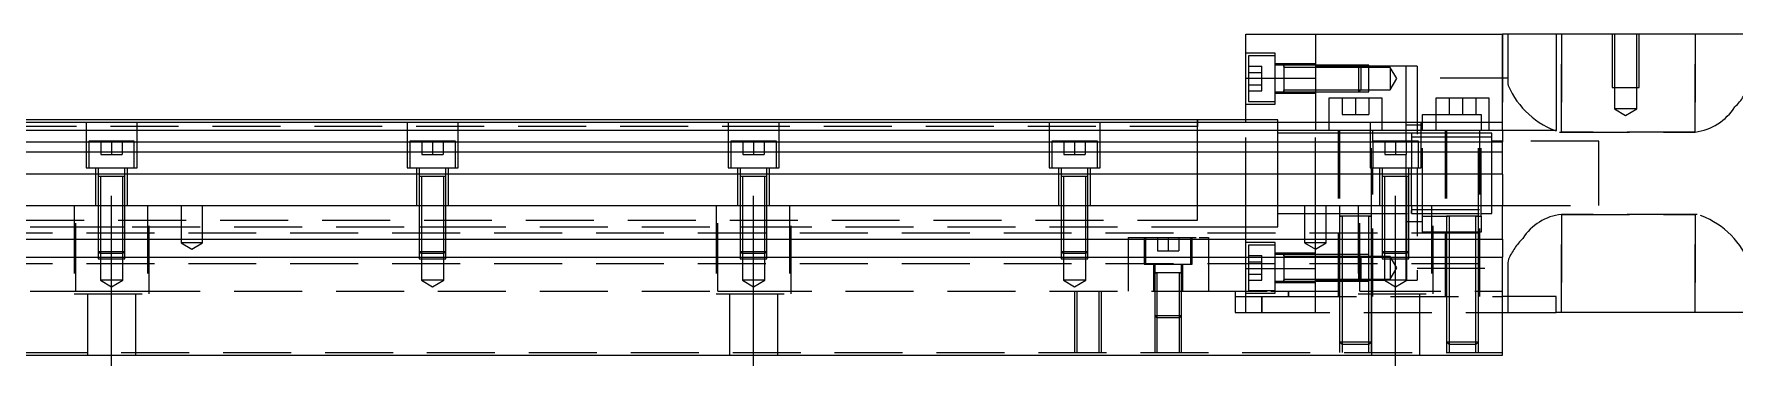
# Model space of a CAD drawing. Extents: x -20 to 981, y -283 to 102.
# Drawn here: x 485.5 to 803.4, y -233.5 to -171.5 of the extents above; entities that cross this region are included whole.
import ezdxf

# ---------------------------------------------------------------- set-up
doc = ezdxf.new("R2010")
doc.units = 0
doc.linetypes.add('CENTER', pattern=[50.8, 31.75, -6.35, 6.35, -6.35])
doc.linetypes.add('DASHED', pattern=[19.05, 12.7, -6.35])
doc.layers.get('0').update_dxf_attribs({"linetype": 'CONTINUOUS'})
doc.layers.add('CENTER', color=1, linetype='CENTER')

msp = doc.modelspace()

# ---------------------------------------------------------------- linework, layer by layer
at = {"color": 7, "linetype": 'CONTINUOUS'}
for p, q in [((712, -171.53), (725, -171.53)), ((712, -179.74658), (712, -171.53)), ((725, -171.53), (760, -171.53)), ((725, -171.53), (725, -188.03)), ((760, -188.03), (760, -171.53)), ((770, -171.53), (760, -171.53)), ((770, -171.53), (770, -189.53)), ((806, -171.53), (770, -171.53)), ((719.1, -177.352326), (719.1, -177.353182)), ((712, -179.74658), (725, -179.74658)), ((712, -188.03), (712, -179.74658)), ((719.1, -179.7023), (719.1, -179.98317)), ((719.1, -181.619328), (719.1, -182.352336)), ((737.5, -183.53), (727.5, -183.53)), ((727.5, -183.53), (727.5, -188.03)), ((737.5, -188.03), (737.5, -183.53)), ((757.5, -183.53), (747.5, -183.53)), ((747.5, -183.53), (747.5, -188.03)), ((757.5, -188.03), (757.5, -183.53)), ((703, -187.53), (473.5, -187.53)), ((703, -187.53), (702.995, -187.53)), ((703, -187.529994), (703, -188.03)), ((703, -187.530502), (703, -187.53)), ((703.005, -187.53), (703, -187.53)), ((712, -187.53), (703, -187.53)), ((703, -188.027168), (703, -187.530502)), ((760, -188.03), (473.5, -188.03)), ((760, -189.569608), (473.5, -189.569608)), ((703, -188.03), (703, -188.78)), ((743, -190.029994), (743, -190.78)), ((760, -189.569608), (760, -188.03)), ((770, -189.53), (760, -189.53)), ((760, -189.569608), (760, -191.690392)), ((473.5, -191.690392), (760, -191.690392)), ((760, -193.600532), (473.5, -193.600532)), ((760, -193.600532), (760, -191.690392)), ((760, -197.711934), (760, -193.600532)), ((760, -197.711934), (473.5, -197.711934)), ((760, -197.711934), (760, -203.53)), ((0, -203.53), (760, -203.53)), ((760, -209.83), (760, -203.53)), ((0, -209.83), (760, -209.83)), ((760, -209.83), (760, -213.23)), ((719.1, -212.707664), (719.1, -212.708522)), ((719.1, -212.708522), (719.1, -213.23)), ((0, -213.23), (760, -213.23)), ((719.1, -215.057638), (719.1, -215.33851)), ((760, -231.53), (760, -213.23)), ((719.1, -216.974666), (719.1, -217.707674)), ((770, -220.53), (760, -220.53)), ((770, -223.53), (770, -220.53)), ((760, -223.53), (770, -223.53)), ((806, -223.53), (770, -223.53)), ((0, -231.53), (760, -231.53))]:
    msp.add_line(p, q, dxfattribs=at)
at = {"color": 3, "linetype": 'DASHED'}
for p, q in [((760, -171.53), (760, -188.03)), ((761, -171.53), (761, -180.824836)), ((771, -189.844786), (771, -171.53)), ((771, -171.53), (771, -189.844786)), ((780.500006, -171.53), (780.500006, -181.53)), ((780.9, -171.53), (780.9, -181.53)), ((785.1, -181.53), (785.1, -171.53)), ((785.499994, -181.53), (785.499994, -171.53)), ((796, -171.53), (796, -189.844786)), ((796, -189.844786), (796, -171.53)), ((717.5, -175.10233), (712, -175.10233)), ((712.5, -175.60233), (712.5, -179.85233)), ((717.5, -175.60233), (712.5, -175.60233)), ((712.5, -177.54293), (715, -177.54293)), ((715, -178.69763), (715, -177.54293)), ((717.5, -179.85233), (717.5, -175.10233)), ((725, -177.10233), (717.5, -177.10233)), ((719.105, -177.35233), (717.5, -177.35233)), ((724.99998, -177.35233), (719.095, -177.35233)), ((719.1, -177.35233), (719.1, -177.60978)), ((719.1, -177.609798), (719.1, -177.35233)), ((719.1, -177.60978), (719.1, -179.85233)), ((724.99998, -177.75233), (719.1, -177.75233)), ((733.1, -177.35233), (725, -177.35233)), ((733.100006, -177.352336), (725, -177.352336)), ((733.27767, -177.53), (725, -177.53)), ((733.5, -177.75233), (725, -177.75233)), ((733.1, -179.85233), (733.1, -177.35233)), ((733.5, -177.75233), (733.1, -177.35233)), ((735, -177.352336), (733.10002, -177.352336)), ((742, -177.53), (733.27767, -177.53)), ((733.5, -177.75233), (733.5, -179.85233)), ((735, -177.75233), (733.50002, -177.75233)), ((735, -182.352326), (735, -177.352336)), ((739, -177.75233), (735, -177.75233)), ((739, -177.75233), (739, -179.85233)), ((740.212436, -179.85233), (739, -177.75233)), ((742, -188.03), (742, -177.53)), ((744, -177.53), (742, -177.53)), ((744, -177.53), (744, -217.53)), ((712.5, -178.69763), (715, -178.69763)), ((712.5, -179.85233), (712.5, -184.10233)), ((712.5, -181.007032), (715, -181.007032)), ((715, -181.007032), (715, -178.69763)), ((715, -182.161732), (715, -181.007032)), ((717.5, -184.60233), (717.5, -179.85233)), ((719.1, -179.85233), (719.1, -181.619324)), ((733.1, -182.35233), (733.1, -179.85233)), ((733.5, -179.85233), (733.5, -181.95233)), ((739, -179.85233), (739, -181.95233)), ((739, -181.95233), (740.212436, -179.85233)), ((761, -179.78), (744, -179.78)), ((761, -180.824836), (761.035862, -181.153408)), ((712.5, -182.161732), (715, -182.161732)), ((712.5, -184.10233), (717.5, -184.10233)), ((717.5, -182.35233), (719.105, -182.35233)), ((717.5, -182.60233), (725, -182.60233)), ((719.095, -182.35233), (724.99998, -182.35233)), ((719.1, -181.619324), (719.1, -182.094932)), ((719.1, -181.95233), (724.99998, -181.95233)), ((719.1, -182.35233), (719.1, -182.094882)), ((719.1, -182.094932), (719.1, -182.35233)), ((725, -181.95233), (733.5, -181.95233)), ((725, -182.352326), (733.100006, -182.352326)), ((725, -182.35233), (733.1, -182.35233)), ((730, -183.53), (730, -186.53)), ((732.5, -183.53), (732.5, -186.53)), ((733.1, -182.35233), (733.5, -181.95233)), ((733.10002, -182.352326), (735, -182.352326)), ((733.50002, -181.95233), (735, -181.95233)), ((735, -181.95233), (739, -181.95233)), ((735, -183.53), (735, -186.53)), ((750, -183.53), (750, -186.53)), ((752.5, -183.53), (752.5, -186.53)), ((755, -183.53), (755, -186.53)), ((780.500006, -181.53), (785.499994, -181.53)), ((780.9, -181.53), (780.9, -185.53)), ((785.1, -185.53), (785.1, -181.53)), ((712, -184.60233), (717.5, -184.60233)), ((718, -187.53), (712, -187.53)), ((718, -197.53), (718, -187.53)), ((718, -197.53), (718, -187.53)), ((730, -186.53), (732.5, -186.53)), ((732.5, -186.53), (735, -186.53)), ((745, -186.53), (747.5, -186.53)), ((745, -188.03), (745, -186.53)), ((747.5, -186.53), (750, -186.53)), ((750, -186.53), (752.5, -186.53)), ((752.5, -186.53), (755, -186.53)), ((755, -186.53), (756, -186.53)), ((756, -186.53), (756, -188.03)), ((785.1, -185.53), (780.9, -185.53)), ((780.9, -185.53), (783, -186.742436)), ((783, -186.742436), (785.1, -185.53)), ((703, -188.78), (25, -188.78)), ((495.25, -188.03), (495.25, -196.53)), ((504.75, -196.53), (504.75, -188.03)), ((555.25, -188.03), (555.25, -196.53)), ((564.75, -196.53), (564.75, -188.03)), ((615.25, -188.03), (615.25, -196.53)), ((624.75, -196.53), (624.75, -188.03)), ((675.25, -188.03), (675.25, -196.53)), ((684.75, -196.53), (684.75, -188.03)), ((703, -197.730066), (703, -188.027168)), ((712, -203.53), (712, -188.03)), ((725, -190.03), (718, -190.03)), ((725, -188.03), (725, -189.53)), ((760, -189.53), (725, -189.53)), ((725, -203.53), (725, -189.53)), ((729.5, -190.03), (725, -190.03)), ((727.5, -188.03), (727.5, -189.53)), ((729.25, -189.53), (729.25, -220.53)), ((729.5, -189.53), (729.5, -203.53)), ((735.5, -190.03), (729.5, -190.03)), ((735.25, -188.03), (735.25, -196.53)), ((735.5, -205.535), (735.5, -189.53)), ((742, -190.03), (735.5, -190.03)), ((735.75, -191.53), (735.75, -189.53)), ((737.5, -189.53), (737.5, -188.03)), ((742, -189.53), (742, -188.03)), ((745, -188.53), (742, -188.53)), ((742, -191.53), (742, -189.53)), ((743, -190.03), (742, -190.03)), ((743, -190.03), (742.995, -190.03)), ((743, -190.03), (743, -190.579038)), ((743.005, -190.03), (743, -190.03)), ((745, -190.03), (743, -190.03)), ((743, -190.579038), (743, -191.52884)), ((744.75, -196.53), (744.75, -188.03)), ((745, -189.53), (745, -188.03)), ((745, -205.53), (745, -189.53)), ((749.5, -190.03), (745, -190.03)), ((747.5, -188.03), (747.5, -189.53)), ((749.25, -189.53), (749.25, -220.53)), ((749.5, -189.53), (749.5, -205.535)), ((755.5, -190.03), (749.5, -190.03)), ((755.5, -205.535), (755.5, -189.53)), ((756, -190.03), (755.5, -190.03)), ((755.75, -220.53), (755.75, -189.53)), ((756, -188.03), (756, -189.53)), ((756, -205.53), (756, -189.53)), ((758, -190.03), (756, -190.03)), ((757.5, -189.53), (757.5, -188.03)), ((758, -197.53), (758, -190.03)), ((770.61503, -189.829374), (771, -189.844786)), ((796, -189.844786), (771, -189.844786)), ((771, -189.844786), (796, -189.844786)), ((504.25, -191.53), (495.75, -191.53)), ((495.75, -191.53), (495.75, -196.53)), ((498, -191.53), (498, -194.03)), ((500, -191.53), (500, -194.03)), ((502, -191.53), (502, -194.03)), ((504.25, -196.53), (504.25, -191.53)), ((564.25, -191.53), (555.75, -191.53)), ((555.75, -191.53), (555.75, -196.53)), ((558, -191.53), (558, -194.03)), ((560, -191.53), (560, -194.03)), ((562, -191.53), (562, -194.03)), ((564.25, -196.53), (564.25, -191.53)), ((624.25, -191.53), (615.75, -191.53)), ((615.75, -191.53), (615.75, -196.53)), ((618, -191.53), (618, -194.03)), ((620, -191.53), (620, -194.03)), ((622, -191.53), (622, -194.03)), ((624.25, -196.53), (624.25, -191.53)), ((684.25, -191.53), (675.75, -191.53)), ((675.75, -191.53), (675.75, -196.53)), ((678, -191.53), (678, -194.03)), ((680, -191.53), (680, -194.03)), ((682, -191.53), (682, -194.03)), ((684.25, -196.53), (684.25, -191.53)), ((744.25, -191.53), (735.75, -191.53)), ((735.75, -191.53), (735.75, -196.53)), ((738, -191.53), (738, -194.03)), ((740, -191.53), (740, -194.03)), ((742, -191.53), (742, -194.03)), ((745, -190.78), (743, -190.78)), ((743, -191.52884), (743, -196.429728)), ((744.25, -196.53), (744.25, -191.53)), ((749.5, -190.78), (745, -190.78)), ((755.5, -190.78), (749.5, -190.78)), ((756, -190.78), (755.5, -190.78)), ((758, -190.78), (756, -190.78)), ((760, -191.53), (758, -191.53)), ((778, -191.53), (760, -191.53)), ((778, -197.53), (778, -191.53)), ((495.25, -196.53), (504.75, -196.53)), ((497, -196.53), (497, -203.53)), ((497.5, -196.53), (497.5, -198.13)), ((498, -194.03), (500, -194.03)), ((500, -194.03), (502, -194.03)), ((502.5, -198.13), (502.5, -196.53)), ((503, -203.53), (503, -196.53)), ((555.25, -196.53), (564.75, -196.53)), ((557, -196.53), (557, -203.53)), ((557.5, -196.53), (557.5, -198.13)), ((558, -194.03), (560, -194.03)), ((560, -194.03), (562, -194.03)), ((562.5, -198.13), (562.5, -196.53)), ((563, -203.53), (563, -196.53)), ((615.25, -196.53), (624.75, -196.53)), ((617, -196.53), (617, -203.53)), ((617.5, -196.53), (617.5, -198.13)), ((618, -194.03), (620, -194.03)), ((620, -194.03), (622, -194.03)), ((622.5, -198.13), (622.5, -196.53)), ((623, -203.53), (623, -196.53)), ((675.25, -196.53), (684.75, -196.53)), ((677, -196.53), (677, -203.53)), ((677.5, -196.53), (677.5, -198.13)), ((678, -194.03), (680, -194.03)), ((680, -194.03), (682, -194.03)), ((682.5, -198.13), (682.5, -196.53)), ((683, -203.53), (683, -196.53)), ((735.25, -196.53), (744.75, -196.53)), ((735.75, -220.53), (735.75, -196.53)), ((737, -196.53), (737, -203.53)), ((737.5, -196.53), (737.5, -198.13)), ((738, -194.03), (740, -194.03)), ((740, -194.03), (742, -194.03)), ((742, -197.53), (742, -194.03)), ((742.5, -198.13), (742.5, -196.53)), ((743, -203.53), (743, -196.53)), ((497.5, -198.125), (497.5, -198.13)), ((502.5, -198.13), (497.5, -198.13)), ((497.5, -198.13), (497.5, -198.135)), ((497.5, -198.13), (497.5, -203.52998)), ((497.9, -198.13), (497.9, -203.52998)), ((502.1, -203.52998), (502.1, -198.13)), ((502.5, -198.13), (502.5, -198.125)), ((502.5, -198.135), (502.5, -198.13)), ((502.5, -203.52998), (502.5, -198.13)), ((557.5, -198.125), (557.5, -198.13)), ((562.5, -198.13), (557.5, -198.13)), ((557.5, -198.13), (557.5, -198.135)), ((557.5, -198.13), (557.5, -203.52998)), ((557.9, -198.13), (557.9, -203.52998)), ((562.1, -203.52998), (562.1, -198.13)), ((562.5, -198.13), (562.5, -198.125)), ((562.5, -198.135), (562.5, -198.13)), ((562.5, -203.52998), (562.5, -198.13)), ((617.5, -198.125), (617.5, -198.13)), ((622.5, -198.13), (617.5, -198.13)), ((617.5, -198.13), (617.5, -198.135)), ((617.5, -198.13), (617.5, -203.52998)), ((617.9, -198.13), (617.9, -203.52998)), ((622.1, -203.52998), (622.1, -198.13)), ((622.5, -198.13), (622.5, -198.125)), ((622.5, -198.135), (622.5, -198.13)), ((622.5, -203.52998), (622.5, -198.13)), ((677.5, -198.125), (677.5, -198.13)), ((682.5, -198.13), (677.5, -198.13)), ((677.5, -198.13), (677.5, -198.135)), ((677.5, -198.13), (677.5, -203.52998)), ((677.9, -198.13), (677.9, -203.52998)), ((682.1, -203.52998), (682.1, -198.13)), ((682.5, -198.13), (682.5, -198.125)), ((682.5, -198.135), (682.5, -198.13)), ((682.5, -203.52998), (682.5, -198.13)), ((703, -206.28), (703, -197.730066)), ((718, -207.53), (718, -197.53)), ((718, -207.53), (718, -197.53)), ((737.5, -198.125), (737.5, -198.13)), ((737.757468, -198.13), (737.5, -198.13)), ((737.5, -198.13), (737.5, -203.52998)), ((737.5, -198.13), (737.5, -198.135)), ((742.242552, -198.13), (737.757468, -198.13)), ((737.9, -198.13), (737.9, -203.52998)), ((742, -203.53), (742, -197.53)), ((742.1, -203.52998), (742.1, -198.13)), ((742.5, -198.13), (742.242552, -198.13)), ((742.5, -198.13), (742.5, -198.125)), ((742.5, -203.52998), (742.5, -198.13)), ((742.5, -198.135), (742.5, -198.13)), ((758, -205.03), (758, -197.53)), ((778, -203.53), (778, -197.53)), ((25, -206.28), (703, -206.28)), ((493, -203.53), (493, -220.03)), ((493.291796, -219.53), (493.291796, -203.53)), ((497.5, -203.53), (497.5, -209.83)), ((497.500006, -203.53), (497.500006, -209.83)), ((497.9, -203.53), (497.9, -209.83)), ((502.1, -209.83), (502.1, -203.53)), ((502.499994, -209.83), (502.499994, -203.53)), ((502.5, -209.83), (502.5, -203.53)), ((506.708204, -203.53), (506.708204, -219.53)), ((507, -220.03), (507, -203.53)), ((513, -203.53), (513, -210.53)), ((517, -210.53), (517, -203.53)), ((557.5, -203.53), (557.5, -209.83)), ((557.500006, -203.53), (557.500006, -209.83)), ((557.9, -203.53), (557.9, -209.83)), ((562.1, -209.83), (562.1, -203.53)), ((562.499994, -209.83), (562.499994, -203.53)), ((562.5, -209.83), (562.5, -203.53)), ((613, -203.53), (613, -220.03)), ((613.291796, -219.53), (613.291796, -203.53)), ((617.5, -203.53), (617.5, -209.83)), ((617.500006, -203.53), (617.500006, -209.83)), ((617.9, -203.53), (617.9, -209.83)), ((622.1, -209.83), (622.1, -203.53)), ((622.499994, -209.83), (622.499994, -203.53)), ((622.5, -209.83), (622.5, -203.53)), ((626.708204, -203.53), (626.708204, -219.53)), ((627, -220.03), (627, -203.53)), ((677.5, -203.53), (677.5, -209.83)), ((677.500006, -203.53), (677.500006, -209.83)), ((677.9, -203.53), (677.9, -209.83)), ((682.1, -209.83), (682.1, -203.53)), ((682.499994, -209.83), (682.499994, -203.53)), ((682.5, -209.83), (682.5, -203.53)), ((712, -209.83), (712, -203.53)), ((718, -205.03), (725, -205.03)), ((723, -203.53), (723, -210.53)), ((725, -209.83), (725, -203.53)), ((725, -205.03), (729.5, -205.03)), ((727, -210.53), (727, -203.53)), ((729.5, -203.53), (729.5, -205.53)), ((729.5, -205.03), (743.005, -205.03)), ((729.5, -205.525), (729.5, -205.53)), ((729.5, -205.53), (729.84965, -205.53)), ((729.849602, -205.53), (729.5, -205.53)), ((729.5, -205.53), (729.5, -209.83)), ((729.5, -205.53), (729.5, -205.535)), ((735.15035, -205.53), (729.849602, -205.53)), ((730, -205.53), (730, -209.83)), ((733, -203.53), (733, -220.03)), ((733.291796, -219.53), (733.291796, -203.53)), ((735, -213.23), (735, -205.53)), ((735.150204, -205.53), (735.5, -205.53)), ((735.5, -205.53), (735.15035, -205.53)), ((735.5, -213.23), (735.5, -205.525)), ((737.5, -203.53), (737.5, -209.83)), ((737.500006, -203.53), (737.500006, -209.83)), ((737.9, -203.53), (737.9, -209.83)), ((742, -212.53), (742, -203.53)), ((742, -206.53), (745, -206.53)), ((742.1, -209.83), (742.1, -203.53)), ((742.499994, -209.83), (742.499994, -203.53)), ((742.5, -209.83), (742.5, -203.53)), ((742.995, -205.03), (756, -205.03)), ((743, -203.631716), (743, -204.481128)), ((743, -204.28), (758, -204.28)), ((743, -205.03), (743, -204.480962)), ((743, -204.481128), (743, -205.03)), ((743.005, -205.03), (756, -205.03)), ((745, -205.53), (749.39999, -205.53)), ((745, -208.53), (745, -205.53)), ((746.708204, -203.53), (746.708204, -219.53)), ((747, -220.03), (747, -203.53)), ((749.39999, -205.53), (749.499994, -205.53)), ((749.5, -205.525), (749.5, -213.23)), ((749.5, -205.53), (749.84965, -205.53)), ((749.849602, -205.53), (749.5, -205.53)), ((755.15035, -205.53), (749.849602, -205.53)), ((750, -205.53), (750, -213.23)), ((755, -213.23), (755, -205.53)), ((755.150204, -205.53), (755.5, -205.53)), ((755.5, -205.53), (755.15035, -205.53)), ((755.5, -213.23), (755.5, -205.525)), ((755.500006, -205.53), (755.60001, -205.53)), ((755.60001, -205.53), (756, -205.53)), ((756, -205.03), (758, -205.03)), ((756, -205.53), (756, -208.53)), ((760, -203.53), (778, -203.53)), ((771, -205.215214), (796, -205.215214)), ((796, -205.215214), (771, -205.215214)), ((771, -223.53), (771, -205.215214)), ((771, -205.215214), (771, -223.53)), ((796, -205.215214), (796, -223.53)), ((796, -223.53), (796, -205.215214)), ((796.383512, -205.230578), (796, -205.215214)), ((0, -208.68), (760, -208.68)), ((446.708204, -207.53), (703.005, -207.53)), ((497.5, -207.53), (497.9, -207.53)), ((497.5, -209.83), (497.5, -212.13)), ((497.500006, -209.83), (497.500006, -212.130006)), ((497.9, -207.53), (502.1, -207.53)), ((497.9, -209.83), (497.9, -212.53)), ((502.1, -207.53), (502.5, -207.53)), ((502.1, -212.53), (502.1, -209.83)), ((502.499994, -212.130006), (502.499994, -209.83)), ((502.5, -212.13), (502.5, -209.83)), ((557.5, -207.53), (557.9, -207.53)), ((557.5, -209.83), (557.5, -212.13)), ((557.500006, -209.83), (557.500006, -212.130006)), ((557.9, -207.53), (562.1, -207.53)), ((557.9, -209.83), (557.9, -212.53)), ((562.1, -207.53), (562.5, -207.53)), ((562.1, -212.53), (562.1, -209.83)), ((562.499994, -212.130006), (562.499994, -209.83)), ((562.5, -212.13), (562.5, -209.83)), ((617.5, -207.53), (617.9, -207.53)), ((617.5, -209.83), (617.5, -212.13)), ((617.500006, -209.83), (617.500006, -212.130006)), ((617.9, -207.53), (622.1, -207.53)), ((617.9, -209.83), (617.9, -212.53)), ((622.1, -207.53), (622.5, -207.53)), ((622.1, -212.53), (622.1, -209.83)), ((622.499994, -212.130006), (622.499994, -209.83)), ((622.5, -212.13), (622.5, -209.83)), ((677.5, -207.53), (677.9, -207.53)), ((677.5, -209.83), (677.5, -212.13)), ((677.500006, -209.83), (677.500006, -212.130006)), ((677.9, -207.53), (682.1, -207.53)), ((677.9, -209.83), (677.9, -212.53)), ((682.1, -207.53), (682.5, -207.53)), ((682.1, -212.53), (682.1, -209.83)), ((682.499994, -212.130006), (682.499994, -209.83)), ((682.5, -212.13), (682.5, -209.83)), ((690, -209.53), (690, -209.83)), ((690, -209.53), (703.291796, -209.53)), ((690, -209.83), (690, -213.23)), ((693, -209.53), (693, -214.53)), ((693.25, -209.53), (693.25, -209.83)), ((693.25, -209.83), (693.25, -213.23)), ((695.5, -209.53), (695.5, -212.03)), ((697.5, -209.53), (697.5, -212.03)), ((699.5, -209.53), (699.5, -212.03)), ((701.75, -209.83), (701.75, -209.53)), ((701.75, -213.23), (701.75, -209.83)), ((702, -214.53), (702, -209.53)), ((702.995, -207.53), (703.291796, -207.53)), ((703.291796, -207.53), (712, -207.53)), ((703.291796, -209.53), (705, -209.53)), ((705, -209.53), (705, -209.83)), ((705, -209.83), (705, -213.23)), ((712, -207.53), (718, -207.53)), ((712, -213.23), (712, -209.83)), ((725, -213.23), (725, -209.83)), ((729.5, -209.83), (729.5, -213.23)), ((730, -209.83), (730, -213.23)), ((737.5, -209.83), (737.5, -212.13)), ((737.500006, -209.83), (737.500006, -212.130006)), ((737.9, -209.83), (737.9, -212.53)), ((742.1, -212.53), (742.1, -209.83)), ((742.499994, -212.130006), (742.499994, -209.83)), ((742.5, -212.13), (742.5, -209.83)), ((756, -208.53), (745, -208.53)), ((497.5, -212.13), (502.5, -212.13)), ((497.5, -212.13), (497.9, -212.53)), ((497.500006, -212.13002), (497.500006, -213.23)), ((502.1, -212.53), (497.9, -212.53)), ((497.9, -212.53002), (497.9, -213.53)), ((502.1, -212.53), (502.5, -212.13)), ((502.1, -213.53), (502.1, -212.53002)), ((502.499994, -213.23), (502.499994, -212.13002)), ((517, -210.53), (513, -210.53)), ((513, -210.53), (515, -211.6847)), ((515, -211.6847), (517, -210.53)), ((557.5, -212.13), (562.5, -212.13)), ((557.5, -212.13), (557.9, -212.53)), ((557.500006, -212.13002), (557.500006, -213.23)), ((562.1, -212.53), (557.9, -212.53)), ((557.9, -212.53002), (557.9, -213.53)), ((562.1, -212.53), (562.5, -212.13)), ((562.1, -213.53), (562.1, -212.53002)), ((562.499994, -213.23), (562.499994, -212.13002)), ((617.5, -212.13), (622.5, -212.13)), ((617.5, -212.13), (617.9, -212.53)), ((617.500006, -212.13002), (617.500006, -213.23)), ((622.1, -212.53), (617.9, -212.53)), ((617.9, -212.53002), (617.9, -213.53)), ((622.1, -212.53), (622.5, -212.13)), ((622.1, -213.53), (622.1, -212.53002)), ((622.499994, -213.23), (622.499994, -212.13002)), ((677.5, -212.13), (682.5, -212.13)), ((677.5, -212.13), (677.9, -212.53)), ((677.500006, -212.13002), (677.500006, -213.23)), ((682.1, -212.53), (677.9, -212.53)), ((677.9, -212.53002), (677.9, -213.53)), ((682.1, -212.53), (682.5, -212.13)), ((682.1, -213.53), (682.1, -212.53002)), ((682.499994, -213.23), (682.499994, -212.13002)), ((695.5, -212.03), (697.5, -212.03)), ((697.5, -212.03), (699.5, -212.03)), ((717.5, -210.45767), (712, -210.45767)), ((712.5, -210.95767), (712.5, -213.23)), ((717.5, -210.95767), (712.5, -210.95767)), ((712.5, -212.898268), (715, -212.898268)), ((715, -214.052968), (715, -212.898268)), ((717.5, -215.20767), (717.5, -210.45767)), ((725, -212.45767), (717.5, -212.45767)), ((719.105, -212.70767), (717.5, -212.70767)), ((724.99998, -212.70767), (719.095, -212.70767)), ((719.1, -212.70767), (719.1, -212.965118)), ((719.1, -212.965136), (719.1, -212.70767)), ((719.1, -212.965118), (719.1, -213.229906)), ((727, -210.53), (723, -210.53)), ((723, -210.53), (725, -211.6847)), ((725, -211.6847), (727, -210.53)), ((729.5, -212.70767), (725, -212.70767)), ((729.5, -212.707674), (725, -212.707674)), ((730, -212.70767), (729.5, -212.70767)), ((730, -212.707674), (729.5, -212.707674)), ((733.1, -212.70767), (730, -212.70767)), ((733.100006, -212.707674), (730, -212.707674)), ((733.1, -213.23), (733.1, -212.70767)), ((733.5, -213.10767), (733.1, -212.70767)), ((735, -212.707674), (733.10002, -212.707674)), ((737.5, -212.13), (742.5, -212.13)), ((737.5, -212.13), (737.9, -212.53)), ((737.500006, -212.13002), (737.500006, -213.23)), ((742.1, -212.53), (737.9, -212.53)), ((737.9, -212.53002), (737.9, -213.53)), ((742, -213.23), (742, -212.53)), ((742.1, -212.53), (742.5, -212.13)), ((742.1, -213.53), (742.1, -212.53002)), ((742.499994, -213.23), (742.499994, -212.13002)), ((0, -214.38), (760, -214.38)), ((497.500006, -213.23), (497.500006, -213.53)), ((497.500006, -213.53), (502.499994, -213.53)), ((497.9, -213.53), (497.9, -217.53)), ((502.1, -217.53), (502.1, -213.53)), ((502.499994, -213.53), (502.499994, -213.23)), ((557.500006, -213.23), (557.500006, -213.53)), ((557.500006, -213.53), (562.499994, -213.53)), ((557.9, -213.53), (557.9, -217.53)), ((562.1, -217.53), (562.1, -213.53)), ((562.499994, -213.53), (562.499994, -213.23)), ((617.500006, -213.23), (617.500006, -213.53)), ((617.500006, -213.53), (622.499994, -213.53)), ((617.9, -213.53), (617.9, -217.53)), ((622.1, -217.53), (622.1, -213.53)), ((622.499994, -213.53), (622.499994, -213.23)), ((677.500006, -213.23), (677.500006, -213.53)), ((677.500006, -213.53), (682.499994, -213.53)), ((677.9, -213.53), (677.9, -217.53)), ((682.1, -217.53), (682.1, -213.53)), ((682.499994, -213.53), (682.499994, -213.23)), ((690, -213.23), (690, -219.53)), ((693, -214.53), (702, -214.53)), ((693.25, -213.23), (693.25, -214.53)), ((694.75, -214.53), (694.75, -219.53)), ((695, -214.53), (695, -216.13)), ((695, -216.125), (695, -216.13)), ((695, -216.13), (695.257448, -216.13)), ((695.257468, -216.13), (695, -216.13)), ((695, -216.13), (695, -219.52998)), ((695, -216.13), (695, -216.135)), ((699.742552, -216.13), (695.257468, -216.13)), ((695.4, -216.13), (695.4, -219.52998)), ((699.6, -219.52998), (699.6, -216.13)), ((700, -216.13), (699.742552, -216.13)), ((699.742602, -216.13), (700, -216.13)), ((700, -216.13), (700, -214.53)), ((700, -216.13), (700, -216.125)), ((700, -219.52998), (700, -216.13)), ((700, -216.135), (700, -216.13)), ((700.25, -219.53), (700.25, -214.53)), ((701.75, -214.53), (701.75, -213.23)), ((705, -213.23), (705, -219.53)), ((712, -215.31342), (712, -213.23)), ((712, -215.31342), (716.708204, -215.31342)), ((712, -219.53), (712, -215.31342)), ((712.5, -213.23), (712.5, -215.20767)), ((712.5, -214.052968), (715, -214.052968)), ((712.5, -215.20767), (712.5, -219.45767)), ((715, -216.36237), (715, -214.052968)), ((716.708204, -215.31342), (725, -215.31342)), ((717.5, -219.95767), (717.5, -215.20767)), ((724.99998, -213.10767), (719.1, -213.10767)), ((719.1, -213.229906), (719.1, -215.20767)), ((719.1, -215.20767), (719.1, -216.974664)), ((729.5, -213.10767), (725, -213.10767)), ((725, -220.53), (725, -213.23)), ((730, -213.10767), (729.5, -213.10767)), ((729.5, -213.23), (729.5, -220.52998)), ((733.5, -213.10767), (730, -213.10767)), ((730, -213.23), (730, -220.52998)), ((733.1, -215.20767), (733.1, -213.23)), ((733.1, -217.70767), (733.1, -215.20767)), ((733.5, -213.10767), (733.5, -213.23)), ((733.5, -213.23), (733.5, -215.20767)), ((733.5, -215.20767), (733.5, -217.30767)), ((735, -213.10767), (733.50002, -213.10767)), ((739, -213.10767), (735, -213.10767)), ((735, -220.52998), (735, -213.23)), ((735.5, -220.52998), (735.5, -213.23)), ((737.500006, -213.23), (737.500006, -213.53)), ((737.500006, -213.53), (742.499994, -213.53)), ((737.9, -213.53), (737.9, -217.53)), ((739, -213.10767), (739, -215.20767)), ((740.212436, -215.20767), (739, -213.10767)), ((739, -215.20767), (739, -217.30767)), ((739, -217.30767), (740.212436, -215.20767)), ((742, -213.53), (742, -213.23)), ((742, -217.53), (742, -213.53)), ((742.1, -217.53), (742.1, -213.53)), ((742.499994, -213.53), (742.499994, -213.23)), ((744, -215.28), (761, -215.28)), ((749.5, -213.23), (749.5, -220.52998)), ((750, -213.23), (750, -220.52998)), ((755, -220.52998), (755, -213.23)), ((755.5, -220.52998), (755.5, -213.23)), ((761.02814, -213.946646), (761, -214.235164)), ((761, -214.235164), (761, -223.53)), ((761.119076, -213.599652), (761.02814, -213.946646)), ((502.1, -217.53), (497.9, -217.53)), ((497.9, -217.53), (500, -218.742436)), ((500, -218.742436), (502.1, -217.53)), ((562.1, -217.53), (557.9, -217.53)), ((557.9, -217.53), (560, -218.742436)), ((560, -218.742436), (562.1, -217.53)), ((622.1, -217.53), (617.9, -217.53)), ((617.9, -217.53), (620, -218.742436)), ((620, -218.742436), (622.1, -217.53)), ((682.1, -217.53), (677.9, -217.53)), ((677.9, -217.53), (680, -218.742436)), ((680, -218.742436), (682.1, -217.53)), ((712.5, -216.36237), (715, -216.36237)), ((712.5, -217.51707), (715, -217.51707)), ((715, -217.51707), (715, -216.36237)), ((717.5, -217.70767), (719.105, -217.70767)), ((717.5, -217.95767), (725, -217.95767)), ((719.095, -217.70767), (724.99998, -217.70767)), ((719.1, -216.974664), (719.1, -217.450272)), ((719.1, -217.30767), (724.99998, -217.30767)), ((719.1, -217.70767), (719.1, -217.45022)), ((719.1, -217.450272), (719.1, -217.70767)), ((725, -217.30767), (729.5, -217.30767)), ((725, -217.53), (729.5, -217.53)), ((725, -217.707664), (729.5, -217.707664)), ((725, -217.70767), (729.5, -217.70767)), ((729.5, -217.30767), (730, -217.30767)), ((729.5, -217.53), (730, -217.53)), ((729.5, -217.707664), (730, -217.707664)), ((729.5, -217.70767), (730, -217.70767)), ((730, -217.30767), (733.5, -217.30767)), ((730, -217.53), (733.27767, -217.53)), ((730, -217.707664), (733.100006, -217.707664)), ((730, -217.70767), (733.1, -217.70767)), ((733.1, -217.70767), (733.5, -217.30767)), ((733.10002, -217.707664), (735, -217.707664)), ((733.27767, -217.53), (735, -217.53)), ((733.50002, -217.30767), (735, -217.30767)), ((735, -217.30767), (739, -217.30767)), ((735, -217.53), (735.5, -217.53)), ((735.5, -217.53), (737.9, -217.53)), ((742.1, -217.53), (737.9, -217.53)), ((737.9, -217.53), (740, -218.742436)), ((740, -218.742436), (742.1, -217.53)), ((742.1, -217.53), (744, -217.53)), ((446.708204, -219.53), (703.291796, -219.53)), ((493, -220.03), (507, -220.03)), ((493.291796, -219.53), (506.708204, -219.53)), ((495.5, -220.03), (495.5, -231.53)), ((504.5, -231.53), (504.5, -220.03)), ((613, -220.03), (627, -220.03)), ((613.291796, -219.53), (626.708204, -219.53)), ((615.5, -220.03), (615.5, -231.53)), ((624.5, -231.53), (624.5, -220.03)), ((680.000006, -219.53), (680.000006, -231.03)), ((680.4, -219.53), (680.4, -231.03)), ((684.6, -231.03), (684.6, -219.53)), ((684.999994, -231.03), (684.999994, -219.53)), ((695, -219.53), (695, -224.13)), ((695.000006, -219.53), (695.000006, -224.130006)), ((695.4, -219.53), (695.4, -224.53)), ((699.6, -224.53), (699.6, -219.53)), ((699.999994, -224.130006), (699.999994, -219.53)), ((700, -224.13), (700, -219.53)), ((703.291796, -219.53), (716.708204, -219.53)), ((710, -219.53), (710, -220.53)), ((710, -220.53), (720, -220.53)), ((710, -220.53), (710, -223.53)), ((712, -223.53), (712, -219.53)), ((712, -219.95767), (717.5, -219.95767)), ((712.5, -219.45767), (717.5, -219.45767)), ((715, -223.53), (715, -220.53)), ((715, -220.53), (715, -223.53)), ((716.708204, -219.53), (760, -219.53)), ((720, -220.53), (720, -219.53)), ((720, -219.53), (720, -220.53)), ((720, -220.53), (760, -220.53)), ((725, -223.53), (725, -220.53)), ((729.5, -220.53), (729.5, -229.03)), ((729.500006, -220.53), (729.500006, -229.030006)), ((730, -220.53), (730, -229.53)), ((733, -220.03), (747, -220.03)), ((733.291796, -219.53), (746.708204, -219.53)), ((735, -229.53), (735, -220.53)), ((735.499994, -229.030006), (735.499994, -220.53)), ((735.5, -220.03), (735.5, -231.53)), ((735.5, -229.03), (735.5, -220.53)), ((744.5, -231.53), (744.5, -220.03)), ((749.5, -220.53), (749.5, -229.03)), ((749.500006, -220.53), (749.500006, -229.030006)), ((750, -220.53), (750, -229.53)), ((755, -229.53), (755, -220.53)), ((755.499994, -229.030006), (755.499994, -220.53)), ((755.5, -229.03), (755.5, -220.53)), ((695, -224.13), (700, -224.13)), ((695, -224.13), (695.4, -224.53)), ((695.000006, -224.13002), (695.000006, -231.03)), ((699.6, -224.53), (695.4, -224.53)), ((695.4, -224.53002), (695.4, -231.03)), ((699.6, -224.53), (700, -224.13)), ((699.6, -231.03), (699.6, -224.53002)), ((699.999994, -231.03), (699.999994, -224.13002)), ((710, -223.53), (715, -223.53)), ((715, -223.53), (760, -223.53)), ((6.499992, -231.03), (760, -231.03)), ((729.5, -229.03), (735.5, -229.03)), ((729.5, -229.03), (730, -229.53)), ((729.500006, -229.03002), (729.500006, -231.03)), ((735, -229.53), (730, -229.53)), ((730, -229.53002), (730, -231.03)), ((735, -229.53), (735.5, -229.03)), ((735, -231.03), (735, -229.53002)), ((735.499994, -231.03), (735.499994, -229.03002)), ((749.5, -229.03), (755.5, -229.03)), ((749.5, -229.03), (750, -229.53)), ((749.500006, -229.03002), (749.500006, -231.03)), ((755, -229.53), (750, -229.53)), ((750, -229.53002), (750, -231.03)), ((755, -229.53), (755.5, -229.03)), ((755, -231.03), (755, -229.53002)), ((755.499994, -231.03), (755.499994, -229.03002))]:
    msp.add_line(p, q, dxfattribs=at)
for centre, radius, start, end in [((775.412749, -174.906012), 15.675613, 203.48708594, 252.17789553), ((797.487225, -178.649914), 8.786217, 312.59251616, 345.66813465), ((794.64, -179.497179), 10.436597, 277.48754277, 327.41246533), ((772.109519, -215.053125), 9.900279, 96.43462492, 147.2861536), ((791.593646, -220.148138), 15.667687, 23.48252767, 72.19873987), ((772.817154, -218.729256), 12.773326, 135.03444464, 156.32256147)]:
    msp.add_arc(centre, radius, start, end, dxfattribs=at)
at = {"layer": 'CENTER', "color": 1, "linetype": 'CENTER'}
for p, q in [((500, -233.53), (500, -201.53)), ((620, -233.53), (620, -201.53)), ((740, -233.53), (740, -201.53))]:
    msp.add_line(p, q, dxfattribs=at)

doc.saveas('drawing.dxf')
